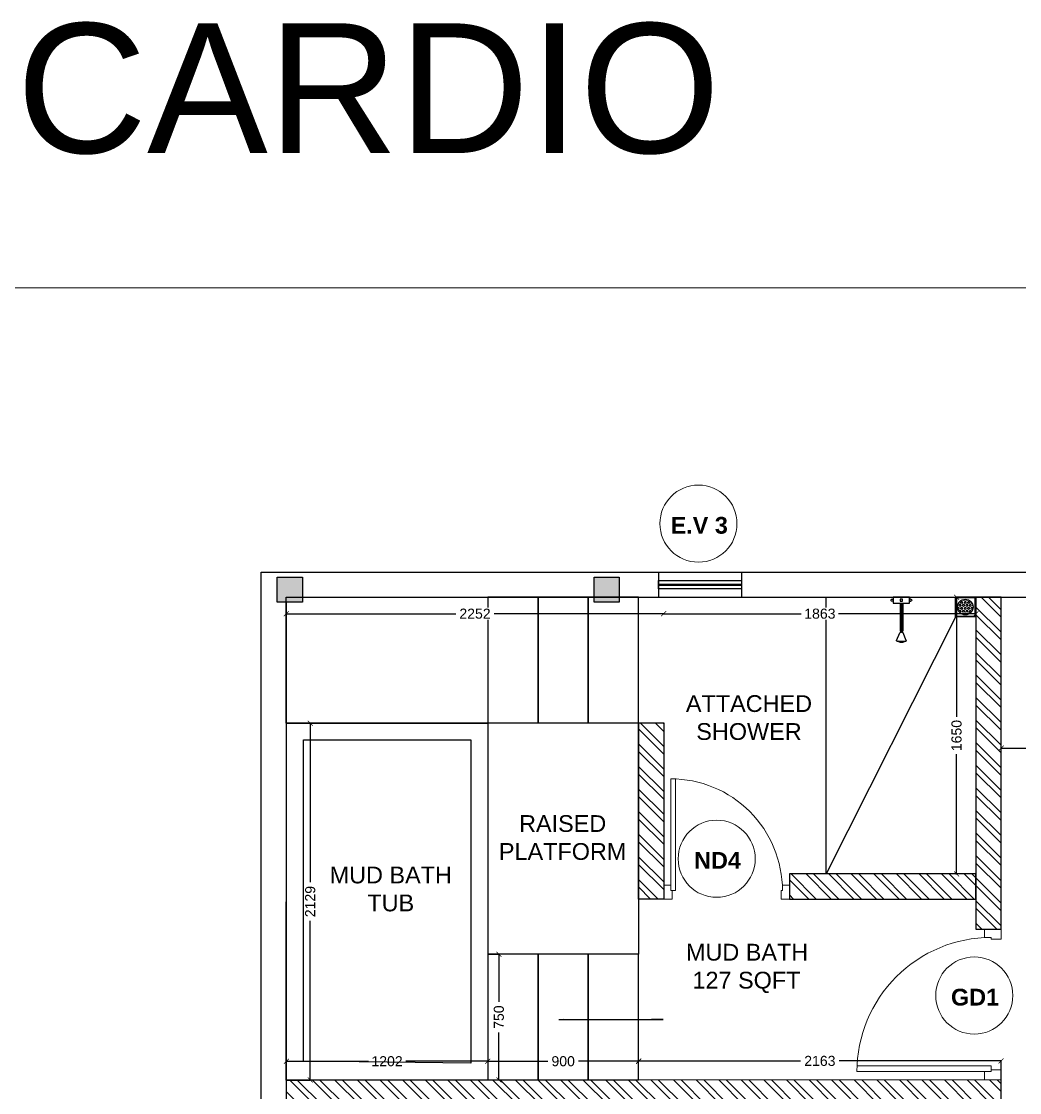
# Model space of a CAD drawing. Header units: millimetres. Extents: x 1464389 to 1998638, y -29162 to 256806.
# Drawn here: x 1877363 to 1883319, y 211161 to 217551 of the extents above; entities that cross this region are included whole.
import ezdxf

# ---------------------------------------------------------------- set-up
doc = ezdxf.new("R2010")
doc.units = ezdxf.units.MM
doc.header["$LTSCALE"] = 15
doc.header["$PDMODE"] = 35
doc.layers.get('0').update_dxf_attribs({"lineweight": 5})
for name, color, linetype in [('A-TEXT', 4, 'Continuous'), ('A-WNDW', 4, 'Continuous'), ('GFC Columns', 6, 'Continuous'), ('GFC Walls', 14, 'Continuous'), ('LS_DR_Washbasin', 165, 'Continuous'), ('NEW WALL', 5, 'Continuous'), ('Text', 250, 'Continuous'), ('Tile', 251, 'Continuous')]:
    doc.layers.add(name, color=color, linetype=linetype)
for name, color, linetype, lineweight in [('A-Walls', 1, 'Continuous', 30), ('dimension', 1, 'Continuous', 25), ('DOOR', 124, 'Continuous', 9), ('floor raising', 210, 'Continuous', 9), ('HACH', 252, 'Continuous', 13), ('Hatch', 252, 'Continuous', 15)]:
    doc.layers.add(name, color=color, linetype=linetype, lineweight=lineweight)
doc.layers.add('Furnitures', color=7, linetype='Continuous', lineweight=25, true_color=0x753b00)
doc.layers.add('TEXTS', color=7, linetype='Continuous', true_color=0x636466)
doc.styles.add('ARIAL', font='arial.ttf')
doc.dimstyles.new('SC-25', dxfattribs={"dimtxt": 60, "dimasz": 30, "dimexe": 0, "dimexo": 0, "dimgap": 25, "dimtad": 0, "dimdec": 0, "dimzin": 0, "dimdsep": 46, "dimtxsty": 'ARIAL', "dimblk": 'ARCHTICK', "dimcen": 0.09, "dimdle": 3, "dimclrd": 251, "dimclre": 251, "dimclrt": 1, "dimadec": 0, "dimazin": 0, "dimtfac": 1, "dimtdec": 0, "dimtofl": 0, "dimtmove": 0, "dimatfit": 2, "dimfxl": 100, "dimtolj": 1, "dimtzin": 0, "dimarcsym": 0})

# ---------------------------------------------------------------- blocks, each defined once
blk = doc.blocks.new('_ArchTick')
at = {"color": 0, "linetype": 'ByBlock', "const_width": 0.15}
blk.add_lwpolyline([(-0.5, -0.5), (0.5, 0.5)], dxfattribs=at)
blk = doc.blocks.new('Z$W@#3D1C198D')
at = {"layer": 'LS_DR_Washbasin'}
for p, q in [((-15.17, 27.51), (-13.09, 22.61)), ((-14.98, 27.86), (-9.26, 27.86)), ((-9.03, 27.51), (-11.11, 22.61)), ((-11.27, 21.54), (-12.92, 21.54)), ((-12.92, 3.56), (-12.92, 21.54)), ((-12.1, 3.56), (-12.1, 21.54)), ((-11.27, 3.56), (-11.27, 21.54)), ((-12.1, 10.53), (-12.1, 12.42)), ((-17.33, 2.43), (-18.06, 2.43)), ((-18.06, 0.97), (-17.33, 0.97)), ((-17.33, 3.56), (-6.87, 3.56)), ((-17.33, -0.16), (-17.33, 3.56)), ((-17.33, 0.97), (-17.33, 2.43)), ((-12.83, 2.43), (-11.37, 2.43)), ((-12.83, 0.97), (-12.83, 2.43)), ((-11.37, 0.97), (-12.83, 0.97)), ((-11.37, 2.43), (-11.37, 0.97)), ((-6.87, 3.56), (-6.87, -0.16)), ((-6.87, 2.43), (-6.14, 2.43)), ((-6.87, 0.97), (-6.87, 2.43)), ((-6.14, 0.97), (-6.87, 0.97)), ((-6.87, -0.16), (-17.33, -0.16))]:
    blk.add_line(p, q, dxfattribs=at)
for centre, major_axis, start_param, end_param in [((-14.94, 27.61), (0.175, 0.175), 0.79391, 2.757406), ((-12.1, 25.79), (2.15, 2.15), 6.248859, 7.890647), ((-9.26, 27.61), (-0.175, 0.175), 3.526002, 5.489497), ((-12.33, 22.93), (0.583, 0.583), 2.757406, 3.935503), ((-12.1, 21.66), (-0.355, 0.355), 3.685936, 7.309861), ((-11.87, 22.93), (0.583, 0.583), 3.918701, 5.096798), ((-18.06, 1.7), (-0.516, 0.516), -0.785287, 2.356306), ((-6.14, 1.7), (-0.516, 0.516), 2.356306, 5.497898)]:
    blk.add_ellipse(centre, major_axis=major_axis, ratio=1, start_param=start_param, end_param=end_param, dxfattribs=at)
blk = doc.blocks.new('Z$W@#4FB1354E')
at = {"layer": 'LS_DR_Washbasin'}
h = blk.add_hatch(dxfattribs=at)
h.set_pattern_fill('HEX', color=256, scale=5, angle=360, style=0)
h.set_pattern_definition([(360, (3601.4866, -3857.5391), (7e-11, 1.08253175), [0.625, -1.25]), (120, (3601.4866, -3857.5391), (-0.9375, -0.54126588), [0.625, -1.25]), (60, (3602.1116, -3857.5391), (-0.9375, 0.54126588), [0.625, -1.25])])
edge = h.paths.add_edge_path()
edge.add_arc((-30.12, 10.96), 5, -90, 270, ccw=False)
for points in [[(-23.84, 4.68), (-36.34, 4.68), (-36.34, 17.18), (-23.84, 17.18)], [(-23.95, 4.79), (-36.23, 4.79), (-36.23, 17.06), (-23.95, 17.06)]]:
    blk.add_lwpolyline(points, close=True, dxfattribs=at)
blk.add_circle((-30.09, 10.93), 5, dxfattribs=at)
blk = doc.blocks.new('*D1326')
at = {"layer": 'Defpoints', "color": 0, "transparency": 16777216}
for p in [(1878943.8, 211347.9), (1880145.5, 211347.9), (1880145.5, 211347.9)]:
    blk.add_point(p, dxfattribs=at)
at = {"layer": 'Tile', "color": 251, "lineweight": -2, "transparency": 16777216}
for p, q in [((1878940.8, 211347.9), (1879433.2, 211347.9)), ((1880148.5, 211347.9), (1879656.1, 211347.9))]:
    blk.add_line(p, q, dxfattribs=at)
at = {"layer": 'Tile', "color": 251, "lineweight": -2, "transparency": 16777216, "xscale": 30, "yscale": 30, "zscale": 30, "rotation": 180}
blk.add_blockref('_ArchTick', (1878943.8, 211347.9), dxfattribs=at)
at = {"layer": 'Tile', "color": 251, "lineweight": -2, "transparency": 16777216, "xscale": 30, "yscale": 30, "zscale": 30}
blk.add_blockref('_ArchTick', (1880145.5, 211347.9), dxfattribs=at)
at = {"layer": 'Tile', "color": 1, "transparency": 16777216, "insert": (1879544.7, 211347.9), "char_height": 60, "attachment_point": 5, "style": 'ARIAL'}
blk.add_mtext('\\A1;1202', dxfattribs=at)
blk = doc.blocks.new('*D1327')
at = {"layer": 'Defpoints', "color": 0, "transparency": 16777216}
for p in [(1883058.6, 214115.9), (1882942.7, 212465.9), (1883058.6, 212465.9)]:
    blk.add_point(p, dxfattribs=at)
at = {"layer": 'Tile', "color": 251, "lineweight": -2, "transparency": 16777216}
for p, q in [((1882942.7, 214118.9), (1882942.7, 213402.6)), ((1883058.6, 214115.9), (1882942.7, 214115.9)), ((1882942.7, 212462.9), (1882942.7, 213179.2)), ((1883058.6, 212465.9), (1882942.7, 212465.9))]:
    blk.add_line(p, q, dxfattribs=at)
at = {"layer": 'Tile', "color": 251, "lineweight": -2, "transparency": 16777216, "xscale": 30, "yscale": 30, "zscale": 30}
for p, rotation in [((1882942.7, 214115.9), 90), ((1882942.7, 212465.9), 270)]:
    blk.add_blockref('_ArchTick', p, dxfattribs=dict(at, rotation=rotation))
at = {"layer": 'Tile', "color": 1, "transparency": 16777216, "insert": (1882942.7, 213290.9), "char_height": 60, "attachment_point": 5, "rotation": 90, "style": 'ARIAL'}
blk.add_mtext('\\A1;1650', dxfattribs=at)
blk = doc.blocks.new('*D1409')
at = {"layer": 'Defpoints', "color": 0, "transparency": 16777216}
for p in [(1880145.5, 211347.9), (1881045.5, 211347.9), (1881045.5, 211236.3)]:
    blk.add_point(p, dxfattribs=at)
at = {"layer": 'dimension', "color": 251, "lineweight": -2, "transparency": 16777216}
for p, q in [((1880142.5, 211347.9), (1880504.3, 211347.9)), ((1881048.5, 211347.9), (1880686.7, 211347.9)), ((1881045.5, 211236.3), (1881045.5, 211347.9))]:
    blk.add_line(p, q, dxfattribs=at)
at = {"layer": 'dimension', "color": 251, "lineweight": -2, "transparency": 16777216, "xscale": 30, "yscale": 30, "zscale": 30, "rotation": 180}
blk.add_blockref('_ArchTick', (1880145.5, 211347.9), dxfattribs=at)
at = {"layer": 'dimension', "color": 251, "lineweight": -2, "transparency": 16777216, "xscale": 30, "yscale": 30, "zscale": 30}
blk.add_blockref('_ArchTick', (1881045.5, 211347.9), dxfattribs=at)
at = {"layer": 'dimension', "color": 1, "transparency": 16777216, "insert": (1880595.5, 211347.9), "char_height": 60, "attachment_point": 5, "style": 'ARIAL'}
blk.add_mtext('\\A1;900', dxfattribs=at)
blk = doc.blocks.new('*D1410')
at = {"layer": 'Defpoints', "color": 0, "transparency": 16777216}
for p in [(1878943.3, 213364.9), (1878943.7, 211236.2), (1879086.3, 211236.2)]:
    blk.add_point(p, dxfattribs=at)
at = {"layer": 'dimension', "color": 251, "lineweight": -2, "transparency": 16777216}
for p, q in [((1878943.3, 213364.9), (1879086.3, 213364.9)), ((1879086.3, 213367.9), (1879086.3, 212415.7)), ((1879086.3, 211233.2), (1879086.3, 212185.4)), ((1878943.7, 211236.2), (1879086.3, 211236.2))]:
    blk.add_line(p, q, dxfattribs=at)
at = {"layer": 'dimension', "color": 251, "lineweight": -2, "transparency": 16777216, "xscale": 30, "yscale": 30, "zscale": 30}
for p, rotation in [((1879086.3, 213364.9), 90), ((1879086.3, 211236.2), 270)]:
    blk.add_blockref('_ArchTick', p, dxfattribs=dict(at, rotation=rotation))
at = {"layer": 'dimension', "color": 1, "transparency": 16777216, "insert": (1879086.3, 212300.5), "char_height": 60, "attachment_point": 5, "rotation": 90, "style": 'ARIAL'}
blk.add_mtext('\\A1;2129', dxfattribs=at)
blk = doc.blocks.new('*D1411')
at = {"layer": 'Defpoints', "color": 0, "transparency": 16777216}
for p in [(1880145.5, 211986.2), (1880145.5, 211236.3), (1880211.9, 211236.3)]:
    blk.add_point(p, dxfattribs=at)
at = {"layer": 'dimension', "color": 251, "lineweight": -2, "transparency": 16777216}
for p, q in [((1880145.5, 211986.2), (1880211.9, 211986.2)), ((1880211.9, 211989.2), (1880211.9, 211702.2)), ((1880211.9, 211233.3), (1880211.9, 211520.3)), ((1880145.5, 211236.3), (1880211.9, 211236.3))]:
    blk.add_line(p, q, dxfattribs=at)
at = {"layer": 'dimension', "color": 251, "lineweight": -2, "transparency": 16777216, "xscale": 30, "yscale": 30, "zscale": 30}
for p, rotation in [((1880211.9, 211986.2), 90), ((1880211.9, 211236.3), 270)]:
    blk.add_blockref('_ArchTick', p, dxfattribs=dict(at, rotation=rotation))
at = {"layer": 'dimension', "color": 1, "transparency": 16777216, "insert": (1880211.9, 211611.3), "char_height": 60, "attachment_point": 5, "rotation": 90, "style": 'ARIAL'}
blk.add_mtext('\\A1;750', dxfattribs=at)
blk = doc.blocks.new('terrace site dwg')
at = {"layer": 'Hatch'}
h = blk.add_hatch(color=256, dxfattribs=at)
h.dxf.hatch_style = 1
h.paths.add_polyline_path([(2564955.5, 867086.2), (2564805.5, 867086.2), (2564805.5, 866936.2), (2564955.5, 866936.2)])
h.paths.add_polyline_path([(2563234.3, 867086.2), (2563139.5, 867086.2), (2563139.5, 866936.2), (2563234.3, 866936.2)])
h.paths.add_polyline_path([(2563139.5, 867086.2), (2563084.5, 867086.2), (2563084.5, 866936.2), (2563139.5, 866936.2)])
h.paths.add_polyline_path([(2563234.5, 861453.2), (2563084.5, 861453.2), (2563084.5, 861303.2), (2563234.5, 861303.2)])
h.paths.add_polyline_path([(2564955.5, 861453.2), (2564805.5, 861453.2), (2564805.5, 861303.2), (2564955.5, 861303.2)])
h.paths.add_polyline_path([(2563234.5, 858838.2), (2563139.5, 858838.2), (2563139.5, 858868.2), (2563084.5, 858868.2), (2563084.5, 858718.2), (2563234.5, 858718.2)])
h.paths.add_polyline_path([(2563234.5, 858868.2), (2563139.5, 858868.2), (2563139.5, 858838.2), (2563234.5, 858838.2)], flags=17)
h.paths.add_polyline_path([(2564955.5, 858113.2), (2564805.5, 858113.2), (2564805.5, 857963.2), (2564955.5, 857963.2)])
h.paths.add_polyline_path([(2569128.5, 858113.2), (2568978.5, 858113.2), (2568978.5, 858018.2), (2569128.5, 858018.2)])
h.paths.add_polyline_path([(2569128.5, 858018.2), (2568978.5, 858018.2), (2568978.5, 857963.2), (2569128.5, 857963.2)])
h.paths.add_polyline_path([(2569734, 858168.2), (2569598.5, 858168.2), (2569598.5, 858018.2), (2569734, 858018.2)])
h.paths.add_polyline_path([(2582058.5, 861483.2), (2581878.5, 861483.2), (2581878.5, 861333.2), (2582058.5, 861333.2)])
h.paths.add_polyline_path([(2582028.5, 867086.2), (2581908.5, 867086.2), (2581908.5, 866936.2), (2582028.5, 866936.2)])
h.paths.add_polyline_path([(2581908.5, 867086.2), (2581878.5, 867086.2), (2581878.5, 866936.2), (2581908.5, 866936.2)])
h.paths.add_polyline_path([(2582028.5, 869698.2), (2581878.5, 869698.2), (2581878.5, 869548.2), (2582028.5, 869548.2)])
h.paths.add_polyline_path([(2574344.5, 867086.2), (2574194.5, 867086.2), (2574194.5, 866936.2), (2574344.5, 866936.2)])
h.paths.add_polyline_path([(2578937.5, 867086.2), (2578787.5, 867086.2), (2578787.5, 866936.2), (2578937.5, 866936.2)])
h.paths.add_polyline_path([(2574962.5, 872568.2), (2574812.5, 872568.2), (2574812.5, 872448.2), (2574962.5, 872448.2)])
h.paths.add_polyline_path([(2578897.5, 872568.2), (2578747.5, 872568.2), (2578747.5, 872418.2), (2578897.5, 872418.2)])
h.paths.add_polyline_path([(2569139.5, 867086.2), (2568989.5, 867086.2), (2568989.5, 866936.2), (2569139.5, 866936.2)])
h.paths.add_polyline_path([(2563234.5, 872568.2), (2563084.5, 872568.2), (2563084.5, 872418.2), (2563138.3, 872418.2), (2563138.3, 872448.2), (2563234.5, 872448.2)])
h.paths.add_polyline_path([(2565124.5, 872568.2), (2564974.5, 872568.2), (2564974.5, 872448.2), (2565124.5, 872448.2)])
h.paths.add_polyline_path([(2565124.5, 872448.1), (2564974.5, 872448.1), (2564974.5, 872418.2), (2565124.5, 872418.2)])
h.paths.add_polyline_path([(2563234.5, 872448.2), (2563138.3, 872448.2), (2563138.3, 872418.2), (2563234.5, 872418.2)], flags=17)
at = {"layer": 'A-WNDW', "ltscale": 0.5}
for p, q in [((2565359.5, 872598.2), (2565359.5, 872448.2)), ((2565854.5, 872598.2), (2565854.5, 872448.2)), ((2565359.5, 872523.2), (2565854.5, 872523.2))]:
    blk.add_line(p, q, dxfattribs=at)
at = {"layer": 'A-WNDW', "ltscale": 0.5, "const_width": 14.1}
blk.add_lwpolyline([(2565359.5, 872523.2), (2565854.5, 872523.2)], dxfattribs=at)
blk.add_lwpolyline([(2565359.5, 872523.2), (2565854.5, 872523.2)], dxfattribs=at)
at = {"layer": 'A-WNDW', "ltscale": 0.5}
blk.add_lwpolyline([(2565359.5, 872548.2), (2565854.5, 872548.2), (2565854.5, 872498.2), (2565359.5, 872498.2)], close=True, dxfattribs=at)
blk.add_lwpolyline([(2565359.5, 872548.2), (2565854.5, 872548.2), (2565854.5, 872498.2), (2565359.5, 872498.2)], close=True, dxfattribs=at)
at = {"layer": 'GFC Columns'}
for points in [[(2563234.5, 872418.2), (2563084.5, 872418.2), (2563084.5, 872568.2), (2563234.5, 872568.2)], [(2565124.5, 872418.2), (2564974.5, 872418.2), (2564974.5, 872568.2), (2565124.5, 872568.2)]]:
    blk.add_lwpolyline(points, close=True, dxfattribs=at)
at = {"layer": 'GFC Walls'}
for p, q in [((2562989.5, 858688.2), (2562989.5, 872598.2)), ((2562989.5, 872598.2), (2571364.5, 872598.2)), ((2563234.5, 872448.2), (2571364.5, 872448.2)), ((2563139.5, 861453.2), (2563139.5, 872418.2))]:
    blk.add_line(p, q, dxfattribs=at)
blk = doc.blocks.new('*D1351')
at = {"layer": 'Defpoints', "color": 0, "transparency": 16777216}
for p in [(1881195.5, 214017.7), (1883058.6, 214017.7), (1883058.6, 214017.7)]:
    blk.add_point(p, dxfattribs=at)
at = {"layer": 'dimension', "color": 251, "lineweight": -2, "transparency": 16777216}
for p, q in [((1881192.5, 214017.7), (1882015.3, 214017.7)), ((1881195.5, 214017.7), (1881195.5, 214017.7)), ((1883061.6, 214017.7), (1882238.8, 214017.7))]:
    blk.add_line(p, q, dxfattribs=at)
at = {"layer": 'dimension', "color": 251, "lineweight": -2, "transparency": 16777216, "xscale": 30, "yscale": 30, "zscale": 30, "rotation": 180}
blk.add_blockref('_ArchTick', (1881195.5, 214017.7), dxfattribs=at)
at = {"layer": 'dimension', "color": 251, "lineweight": -2, "transparency": 16777216, "xscale": 30, "yscale": 30, "zscale": 30}
blk.add_blockref('_ArchTick', (1883058.6, 214017.7), dxfattribs=at)
at = {"layer": 'dimension', "color": 1, "transparency": 16777216, "insert": (1882127.1, 214017.7), "char_height": 60, "attachment_point": 5, "style": 'ARIAL', "bg_fill": 3, "box_fill_scale": 1.1, "bg_fill_color": 256, "bg_fill_true_color": 13158600, "bg_fill_transparency": 0}
blk.add_mtext('\\A1;1863', dxfattribs=at)
blk = doc.blocks.new('*D1434')
at = {"layer": 'Defpoints', "color": 0, "transparency": 16777216}
for p in [(1883208.6, 211349.9), (1881045.5, 211236.3), (1883208.6, 211236.3)]:
    blk.add_point(p, dxfattribs=at)
at = {"layer": 'floor raising', "color": 251, "lineweight": -2, "transparency": 16777216}
for p, q in [((1881042.5, 211349.9), (1882012, 211349.9)), ((1881045.5, 211236.3), (1881045.5, 211349.9)), ((1883211.6, 211349.9), (1882242.2, 211349.9)), ((1883208.6, 211236.3), (1883208.6, 211349.9))]:
    blk.add_line(p, q, dxfattribs=at)
at = {"layer": 'floor raising', "color": 251, "lineweight": -2, "transparency": 16777216, "xscale": 30, "yscale": 30, "zscale": 30, "rotation": 180}
blk.add_blockref('_ArchTick', (1881045.5, 211349.9), dxfattribs=at)
at = {"layer": 'floor raising', "color": 251, "lineweight": -2, "transparency": 16777216, "xscale": 30, "yscale": 30, "zscale": 30}
blk.add_blockref('_ArchTick', (1883208.6, 211349.9), dxfattribs=at)
at = {"layer": 'floor raising', "color": 1, "transparency": 16777216, "insert": (1882127.1, 211349.9), "char_height": 60, "attachment_point": 5, "style": 'ARIAL', "bg_fill": 3, "box_fill_scale": 1.1, "bg_fill_color": 256, "bg_fill_true_color": 13158600, "bg_fill_transparency": 0}
blk.add_mtext('\\A1;2163', dxfattribs=at)
blk = doc.blocks.new('*D1360')
at = {"layer": 'Defpoints', "color": 0, "transparency": 16777216}
for p in [(1878943.3, 214017.7), (1878943.3, 214016.7), (1881195.5, 214017.7)]:
    blk.add_point(p, dxfattribs=at)
at = {"layer": 'floor raising', "color": 251, "lineweight": -2, "transparency": 16777216}
for p, q in [((1878940.3, 214017.7), (1879954.6, 214017.7)), ((1878943.3, 214016.7), (1878943.3, 214017.7)), ((1881198.5, 214017.7), (1880184.2, 214017.7))]:
    blk.add_line(p, q, dxfattribs=at)
at = {"layer": 'floor raising', "color": 251, "lineweight": -2, "transparency": 16777216, "xscale": 30, "yscale": 30, "zscale": 30, "rotation": 180}
blk.add_blockref('_ArchTick', (1878943.3, 214017.7), dxfattribs=at)
at = {"layer": 'floor raising', "color": 251, "lineweight": -2, "transparency": 16777216, "xscale": 30, "yscale": 30, "zscale": 30}
blk.add_blockref('_ArchTick', (1881195.5, 214017.7), dxfattribs=at)
at = {"layer": 'floor raising', "color": 1, "transparency": 16777216, "insert": (1880069.4, 214017.7), "char_height": 60, "attachment_point": 5, "style": 'ARIAL', "bg_fill": 3, "box_fill_scale": 1.1, "bg_fill_color": 256, "bg_fill_true_color": 13158600, "bg_fill_transparency": 0}
blk.add_mtext('\\A1;2252', dxfattribs=at)
blk = doc.blocks.new('*D1343')
at = {"layer": 'Defpoints', "color": 0, "transparency": 16777216}
for p in [(1883208.6, 213215.9), (1883208.6, 213215.9), (1884858.4, 213215.9)]:
    blk.add_point(p, dxfattribs=at)
at = {"layer": 'floor raising', "color": 251, "lineweight": -2, "transparency": 16777216}
for p, q in [((1883205.6, 213215.9), (1883921.8, 213215.9)), ((1884861.4, 213215.9), (1884145.2, 213215.9)), ((1884858.4, 213215.9), (1884858.4, 213215.9))]:
    blk.add_line(p, q, dxfattribs=at)
at = {"layer": 'floor raising', "color": 251, "lineweight": -2, "transparency": 16777216, "xscale": 30, "yscale": 30, "zscale": 30, "rotation": 180}
blk.add_blockref('_ArchTick', (1883208.6, 213215.9), dxfattribs=at)
at = {"layer": 'floor raising', "color": 251, "lineweight": -2, "transparency": 16777216, "xscale": 30, "yscale": 30, "zscale": 30}
blk.add_blockref('_ArchTick', (1884858.4, 213215.9), dxfattribs=at)
at = {"layer": 'floor raising', "color": 1, "transparency": 16777216, "insert": (1884033.5, 213215.9), "char_height": 60, "attachment_point": 5, "style": 'ARIAL', "bg_fill": 3, "box_fill_scale": 1.1, "bg_fill_color": 256, "bg_fill_true_color": 13158600, "bg_fill_transparency": 0}
blk.add_mtext('\\A1;1650', dxfattribs=at)
blk = doc.blocks.new('D900')
for points in [[(0, 840), (0, 900), (100, 900), (100, 850), (60, 850), (60, 840)], [(0, 60), (0, 0), (100, 0), (100, 50), (60, 50), (60, 60)]]:
    blk.add_lwpolyline(points, close=True)
blk.add_lwpolyline([(60, 850, -0.414214), (860, 50), (60, 50), (60, 85), (859.2, 85)], format="xyb")
blk = doc.blocks.new('DOOR TERRACE')
at = {"layer": 'DOOR'}
for p, xscale, yscale, zscale, rotation in [((1151616.7, -147837.6), -0.833619442241601, 0.833619442241601, 0.833619442241601, 270), ((1153629.8, -148917.1), -0.9999986462057132, 0.9999986462057132, 0.9999986462057132, 359.9999999804764)]:
    blk.add_blockref('D900', p, dxfattribs=dict(at, xscale=xscale, yscale=yscale, zscale=zscale, rotation=rotation))
blk = doc.blocks.new('LEGEND TERRACE')
for centre in [(1151823.8, -145598.4), (1151932.7, -147597.6), (1153469.4, -148413.3)]:
    blk.add_circle(centre, 230)
at = {"layer": 'A-TEXT', "ltscale": 0.25, "char_height": 100, "attachment_point": 1, "style": 'ARIAL'}
for s, insert in [('\\pxqc;{\\fArial|b1|i0|c0|p34;E.V 3}', (1151177.2, -145558.1)), ('\\pxqc;{\\fArial|b1|i0|c0|p34;ND4}', (1151286.1, -147557.3)), ('\\pxqc,t11;{\\fArial|b1|i0|c0|p34;GD1}', (1152822.8, -148373))]:
    blk.add_mtext_dynamic_manual_height_columns(s, width=1302.77, gutter_width=250, heights=[0], dxfattribs=dict(at, insert=insert))
blk = doc.blocks.new('INTERNAL WALLS FIFFTH')
at = {"layer": 'NEW WALL', "ltscale": 0.25}
for points in [[(1153629.8, -146037.6), (1153479.8, -146037.6), (1153479.8, -148017.1), (1153629.8, -148017.1)], [(1151466.7, -146787.6), (1151616.7, -146787.6), (1151616.7, -147837.6), (1151466.7, -147837.6)], [(1152367, -147837.6), (1153479.8, -147837.6), (1153479.8, -147687.6), (1152367, -147687.6)], [(1153629.8, -148917.1), (1149364.9, -148917.3), (1149364.9, -149067.3), (1153629.8, -149067.1)]]:
    blk.add_lwpolyline(points, close=True, dxfattribs=at)

msp = doc.modelspace()

# ---------------------------------------------------------------- linework, layer by layer
at = {"ltscale": 0.25}
msp.add_line((1875640.4, 215961.1), (1920308.5, 215961.1), dxfattribs=at)
at = {"layer": 'Furnitures'}
msp.add_line((1881045.5, 213365.9), (1881045.5, 211986.2), dxfattribs=at)
for points in [[(1880145.5, 213364.9), (1878943.3, 213364.9), (1878943.3, 214115.9), (1880145.5, 214115.9)], [(1880145.5, 213364.9), (1878943.3, 213364.9), (1878943.3, 214115.9), (1880145.5, 214115.9)], [(1880445.5, 214115.8), (1880145.5, 214115.8), (1880145.5, 213365.9), (1880445.5, 213365.9)], [(1880745.5, 214115.8), (1880445.5, 214115.8), (1880445.5, 213365.9), (1880745.5, 213365.9)], [(1881045.5, 214115.8), (1880745.5, 214115.8), (1880745.5, 213365.9), (1881045.5, 213365.9)], [(1878945.5, 213364.9), (1880145.5, 213364.9), (1880145.5, 211235.3), (1878943.7, 211236.2)], [(1879045.5, 213264.9), (1880045.5, 213264.9), (1880045.5, 211336.6), (1879045.5, 211348.9)], [(1880445.5, 211986.2), (1880145.5, 211986.2), (1880145.5, 211236.3), (1880445.5, 211236.3)], [(1880745.5, 211986.2), (1880445.5, 211986.2), (1880445.5, 211236.3), (1880745.5, 211236.3)], [(1881045.5, 211986.2), (1880745.5, 211986.2), (1880745.5, 211236.3), (1881045.5, 211236.3)]]:
    msp.add_lwpolyline(points, close=True, dxfattribs=at)
at = {"layer": 'LS_DR_Washbasin'}
for p, q in [((1882163.9, 212465.9), (1882163.9, 214115.9)), ((1882937.5, 214000.3), (1882163.9, 212465.9))]:
    msp.add_line(p, q, dxfattribs=at)

# ---------------------------------------------------------------- block references
at = {"layer": 'A-Walls'}
msp.add_blockref('terrace site dwg', (-684194.9, -658332.3), dxfattribs=at)
at = {"layer": 'LS_DR_Washbasin', "yscale": 9.335193958499852, "zscale": 9.335193958499852}
for name, p, xscale, rotation in [('Z$W@#3D1C198D', (1882726.9, 214114.4), -9.335193958499852, 180), ('Z$W@#4FB1354E', (1883096.8, 214338.5), 9.335193958499852, 90.00000000000001)]:
    msp.add_blockref(name, p, dxfattribs=dict(at, xscale=xscale, rotation=rotation))

# ---------------------------------------------------------------- texts
at = {"layer": 'Text', "color": 3, "insert": (1877332.7, 217539.4), "char_height": 773.26, "width": 15411.2, "attachment_point": 1, "style": 'ARIAL'}
msp.add_mtext('CARDIO', dxfattribs=at)
at = {"layer": 'Text', "ltscale": 0.25, "char_height": 100, "style": 'ARIAL'}
for s, insert, attachment_point in [('\\pxqc;ATTACHED SHOWER', (1881052.7, 213263.6), 7), ('\\pxqc;RAISED\\PPLATFORM', (1879941, 212548), 7), ('\\pxqc;MUD BATH \\PTUB', (1878915.5, 212241.1), 7), ('MUD BATH\\P 127 SQFT', (1881328.2, 212048.5), 1)]:
    msp.add_mtext_dynamic_manual_height_columns(s, width=1302.77, gutter_width=250, heights=[0], dxfattribs=dict(at, insert=insert, attachment_point=attachment_point))

# ---------------------------------------------------------------- dimensions: what is measured, and where the dimension line sits
at = {"layer": 'dimension'}
for base, p1, p2, picture, middle in [((1879086.3, 211236.2), (1878943.3, 213364.9), (1878943.7, 211236.2), '*D1410', (1879086.3, 212300.5)), ((1880211.9, 211236.3), (1880145.5, 211986.2), (1880145.5, 211236.3), '*D1411', (1880211.9, 211611.3))]:
    dim = msp.add_linear_dim(base=base, p1=p1, p2=p2, angle=90, dimstyle='SC-25', dxfattribs=at)
    dim.commit()
    dim.dimension.update_dxf_attribs({"geometry": picture, "text_midpoint": middle})
dim = msp.add_linear_dim(base=(1881045.5, 211347.9), p1=(1880145.5, 211347.9), p2=(1881045.5, 211236.3), dimstyle='SC-25', dxfattribs=at)
dim.commit()
dim.dimension.update_dxf_attribs({"geometry": '*D1409', "text_midpoint": (1880595.5, 211347.9)})
at = {"layer": 'Tile'}
dim = msp.add_linear_dim(base=(1882942.7, 212465.9), p1=(1883058.6, 214115.9), p2=(1883058.6, 212465.9), angle=90, dimstyle='SC-25', dxfattribs=at)
dim.commit()
dim.dimension.update_dxf_attribs({"geometry": '*D1327', "text_midpoint": (1882942.7, 213290.9)})
dim = msp.add_linear_dim(base=(1880145.5, 211347.9), p1=(1878943.8, 211347.9), p2=(1880145.5, 211347.9), dimstyle='SC-25', dxfattribs=at)
dim.commit()
dim.dimension.update_dxf_attribs({"geometry": '*D1326', "text_midpoint": (1879544.7, 211347.9)})

# ---------------------------------------------------------------- leaders
at = {"layer": 'TEXTS'}
msp.add_leader([(1880568.8, 211596.5), (1881192.9, 211596.5), (1881123.5, 211596.5)], dimstyle='SC-25', override={"dimtad": 0}, dxfattribs=at)

# ---------------------------------------------------------------- next in the draw order: dimensions: what is measured, and where the dimension line sits
at = {"layer": 'dimension'}
dim = msp.add_linear_dim(base=(1883058.6, 214017.7), p1=(1881195.5, 214017.7), p2=(1883058.6, 214017.7), dimstyle='SC-25', override={"dimtfill": 1, "dimarcsym": 1}, dxfattribs=at)
dim.commit()
dim.dimension.update_dxf_attribs({"geometry": '*D1351', "text_midpoint": (1882127.1, 214017.7)})
at = {"layer": 'floor raising'}
for base, p1, p2, picture, middle in [((1883208.6, 213215.9), (1884858.4, 213215.9), (1883208.6, 213215.9), '*D1343', (1884033.5, 213215.9)), ((1883208.6, 211349.9), (1881045.5, 211236.3), (1883208.6, 211236.3), '*D1434', (1882127.1, 211349.9))]:
    dim = msp.add_linear_dim(base=base, p1=p1, p2=p2, dimstyle='SC-25', override={"dimtfill": 1, "dimarcsym": 1}, dxfattribs=at)
    dim.commit()
    dim.dimension.update_dxf_attribs({"geometry": picture, "text_midpoint": middle})

# ---------------------------------------------------------------- next in the draw order: dimensions: what is measured, and where the dimension line sits
dim = msp.add_linear_dim(base=(1878943.3, 214017.7), p1=(1881195.5, 214017.7), p2=(1878943.3, 214016.7), dimstyle='SC-25', override={"dimtfill": 1, "dimarcsym": 1}, dxfattribs=at)
dim.commit()
dim.dimension.update_dxf_attribs({"geometry": '*D1360', "text_midpoint": (1880069.4, 214017.7)})

# ---------------------------------------------------------------- next in the draw order: hatches: boundary and pattern name
at = {"layer": 'HACH'}
h = msp.add_hatch(dxfattribs=at)
h.set_pattern_fill('ANSI32', color=256, scale=10, angle=90)
h.set_pattern_definition([(135, (-635552.53, -698149.3), (-67.351921, -67.351921), []), (135, (-635552.53, -698104.4), (-67.351921, -67.351921), [])])
h.paths.add_polyline_path([(1889903.9, 204988.9), (1889753.9, 204988.9), (1889754.6, 203920.9), (1889904.6, 203920.9)])
h.paths.add_polyline_path([(1889903.9, 205138.9), (1887497.6, 205138.9), (1887497.6, 204988.9), (1889903.9, 204988.9)])
h.paths.add_polyline_path([(1889903.2, 206338.9), (1889753.2, 206338.9), (1889753.9, 206138.9), (1889903.9, 206138.9)])
h.paths.add_polyline_path([(1886597.6, 205138.9), (1885268.9, 205138.9), (1885268.9, 204988.9), (1886447.6, 204988.9), (1886447.6, 204988.9), (1886597.6, 204988.9), (1886597.6, 204988.9), (1886447.6, 204988.9), (1886447.6, 203170.8), (1886597.6, 203170.8), (1886597.6, 204988.9), (1886447.6, 204988.9), (1886447.6, 204988.9), (1886597.6, 204988.9)])
h.paths.add_polyline_path([(1884368.9, 205038.9), (1884368.9, 205038.9), (1884368.9, 205138.9), (1884218.9, 205138.9), (1884218.9, 205038.9), (1884219.6, 203925.9), (1884369.6, 203925.9)])
h.paths.add_polyline_path([(1880760.6, 201908.9), (1880610.6, 201908.9), (1880610.6, 200505.9), (1880760.6, 200505.9)])
h.paths.add_polyline_path([(1880760.6, 205140.9), (1880610.6, 205140.9), (1880610.6, 203120.9), (1880760.6, 203120.9)])
h.paths.add_polyline_path([(1880760.6, 202970.9), (1880610.6, 202970.9), (1880610.6, 202808.9), (1880760.6, 202808.9)])
h.paths.add_polyline_path([(1880760.6, 202808.9), (1880610.6, 202808.9), (1878944.6, 202808.9), (1878944.6, 202658.9), (1880760.6, 202658.9)])
h.paths.add_polyline_path([(1883208.6, 204690.9), (1880760.6, 204690.9), (1880760.6, 204540.9), (1883208.6, 204540.9)])
h.paths.add_polyline_path([(1883208.6, 204989.6), (1883208.6, 204989.6), (1883208.6, 205139.6), (1883208.6, 205413.1), (1883058.6, 205413.1), (1883058.6, 204690.9), (1883208.6, 204690.9)])
h.paths.add_polyline_path([(1883318.9, 205038.9), (1883318.9, 205038.9), (1883318.9, 205138.9), (1883208.6, 205139.6), (1883208.6, 204989.6), (1883318.9, 204988.9)])
h.paths.add_polyline_path([(1879860.6, 205140.9), (1878944.6, 205140.9), (1878944.6, 204990.9), (1879860.6, 204990.9)])
h.paths.add_polyline_path([(1881263.9, 206763.1), (1881113.9, 206763.1), (1881113.9, 206313.1), (1881263.9, 206313.1)])
h.paths.add_polyline_path([(1883058.6, 206463.1), (1881263.9, 206463.1), (1881263.9, 206313.1), (1883058.6, 206313.1)])
h.paths.add_polyline_path([(1883058.6, 207663.1), (1881113.9, 207663.1), (1881113.9, 207513.1), (1883058.6, 207513.1)])
h.paths.add_polyline_path([(1883208.6, 210186.3), (1883058.6, 210186.3), (1883058.6, 206313.1), (1883208.6, 206313.1)])
h.paths.add_polyline_path([(1883208.6, 211236.3), (1880145.5, 211236.2), (1880145.5, 211235.3), (1878943.7, 211236.2), (1878943.7, 211086.2), (1880144.2, 211086.2), (1880144.2, 211086.2), (1880294.2, 211086.2), (1883208.6, 211086.3)])
h.paths.add_polyline_path([(1879394.1, 209286.2), (1878944.6, 209285.9), (1878944.6, 209135.9), (1879394.1, 209136.2)])
h.paths.add_polyline_path([(1880144.1, 209136.2), (1880144.2, 211086.2), (1880294.2, 211086.2), (1880294.1, 209285.8), (1881113.9, 209286.1), (1881113.9, 209586.2), (1881263.9, 209586.2), (1881263.9, 208413.1), (1881113.9, 208413.1), (1881113.9, 209136.1), (1880294.1, 209135.8), (1880294.1, 209136.2)])
h.paths.add_polyline_path([(1883058.6, 212465.9), (1881945.8, 212465.9), (1881945.8, 212398.8), (1881945.8, 212315.9), (1883058.6, 212315.9)])
h.paths.add_polyline_path([(1881195.5, 213365.9), (1881045.5, 213365.9), (1881045.5, 212315.9), (1881195.5, 212315.9)])
h.paths.add_polyline_path([(1883208.6, 214115.9), (1883058.6, 214115.9), (1883058.6, 212136.3), (1883108.6, 212136.3), (1883108.6, 212136.3), (1883208.6, 212136.3)])

# ---------------------------------------------------------------- next in the draw order: block references
msp.add_blockref('DOOR TERRACE', (729578.8, 360153.5))

# ---------------------------------------------------------------- next in the draw order: block references
msp.add_blockref('LEGEND TERRACE', (729578.8, 360153.5))

# ---------------------------------------------------------------- next in the draw order: block references
msp.add_blockref('INTERNAL WALLS FIFFTH', (729578.8, 360153.5))

doc.saveas('drawing.dxf')
